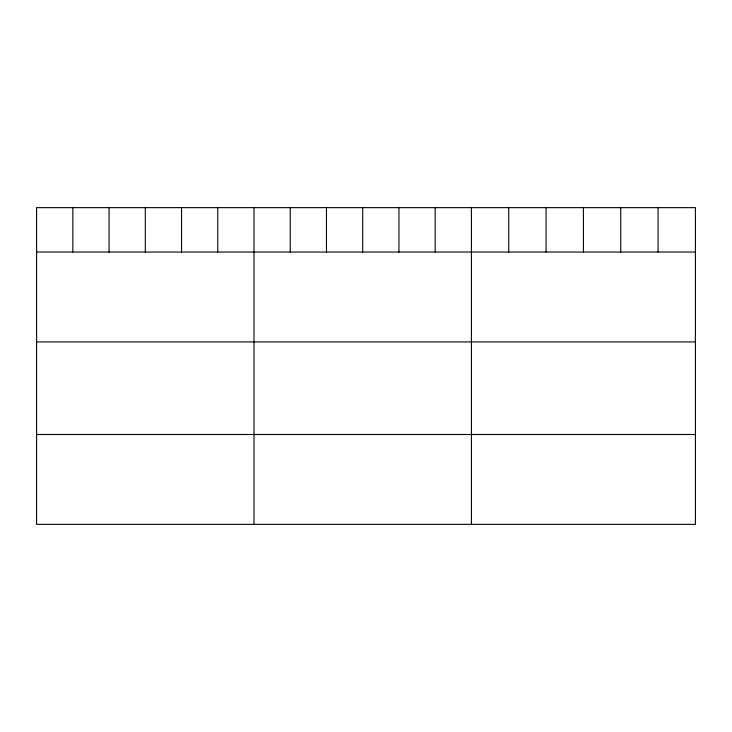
<?xml version="1.0" encoding="UTF-8"?>
<svg xmlns="http://www.w3.org/2000/svg" width="732" height="732" viewBox="0 0 732 732"><rect width="100%" height="100%" fill="white"/><g stroke="black" fill="none" stroke-linecap="round" stroke-linejoin="round"><path stroke-width="1.1" d="M695.4 252.037L695.4 524.359L36.6 524.359L36.6 207.641L695.4 207.641L695.4 252.037L36.6 252.037M36.6 341.908L695.4 341.908M36.6 434.497L695.4 434.497M658.068 207.641L658.068 252.037M620.736 207.641L620.736 252.037M583.404 207.641L583.404 252.037M546.072 207.641L546.072 252.037M508.74 207.641L508.74 252.037M471.408 207.641L471.408 524.359M435.174 207.641L435.174 252.037M398.94 207.641L398.94 252.037M362.706 207.641L362.706 252.037M326.472 207.641L326.472 252.037M290.238 207.641L290.238 252.037M254.004 207.641L254.004 524.359M217.77 207.641L217.77 252.037M181.536 207.641L181.536 252.037M145.302 207.641L145.302 252.037M109.068 207.641L109.068 252.037M72.834 207.641L72.834 252.037"/></g></svg>
